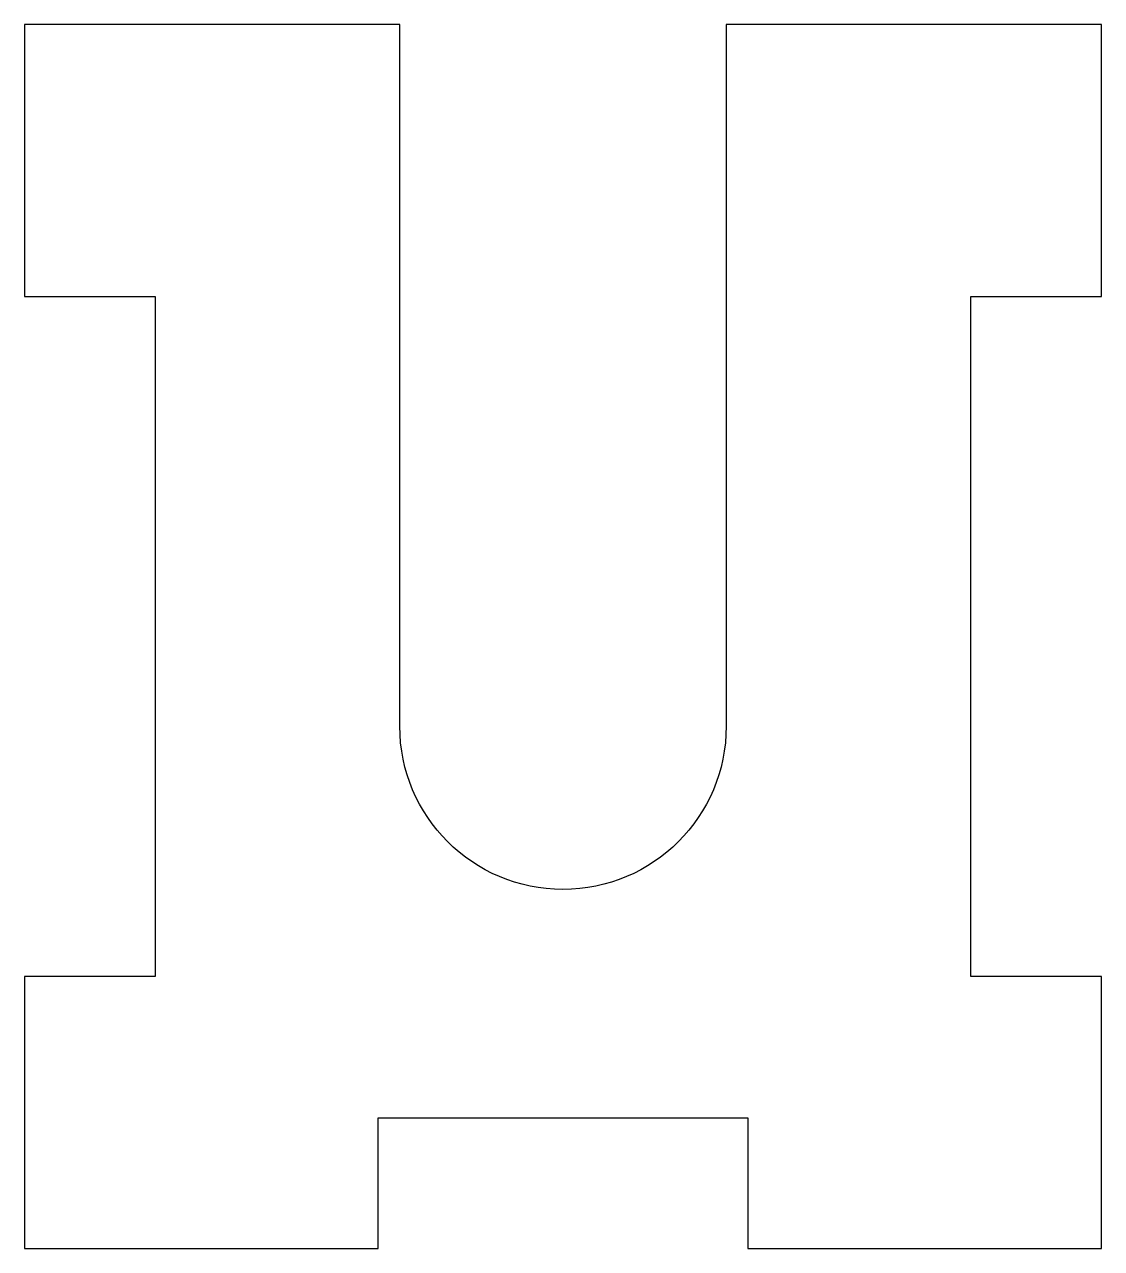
# Model space of a CAD drawing. Header units: millimetres. Extents: x 86.8 to 113.2, y 66.3 to 96.3.
import ezdxf

# ---------------------------------------------------------------- set-up
doc = ezdxf.new("R2010")
doc.units = ezdxf.units.MM
doc.layers.get('0').update_dxf_attribs({"linetype": 'CONTINUOUS'})

msp = doc.modelspace()

# ---------------------------------------------------------------- linework, layer by layer
msp.add_lwpolyline([(104.533, 69.5), (104.533, 66.3), (113.2, 66.3), (113.2, 72.967), (110, 72.967), (110, 89.633), (113.2, 89.633), (113.2, 96.3), (104, 96.3), (104, 79.1, -1), (96, 79.1), (96, 96.3), (86.8, 96.3), (86.8, 89.633), (90, 89.633), (90, 72.967), (86.8, 72.967), (86.8, 66.3), (95.467, 66.3), (95.467, 69.5)], format="xyb", close=True)

doc.saveas('drawing.dxf')
